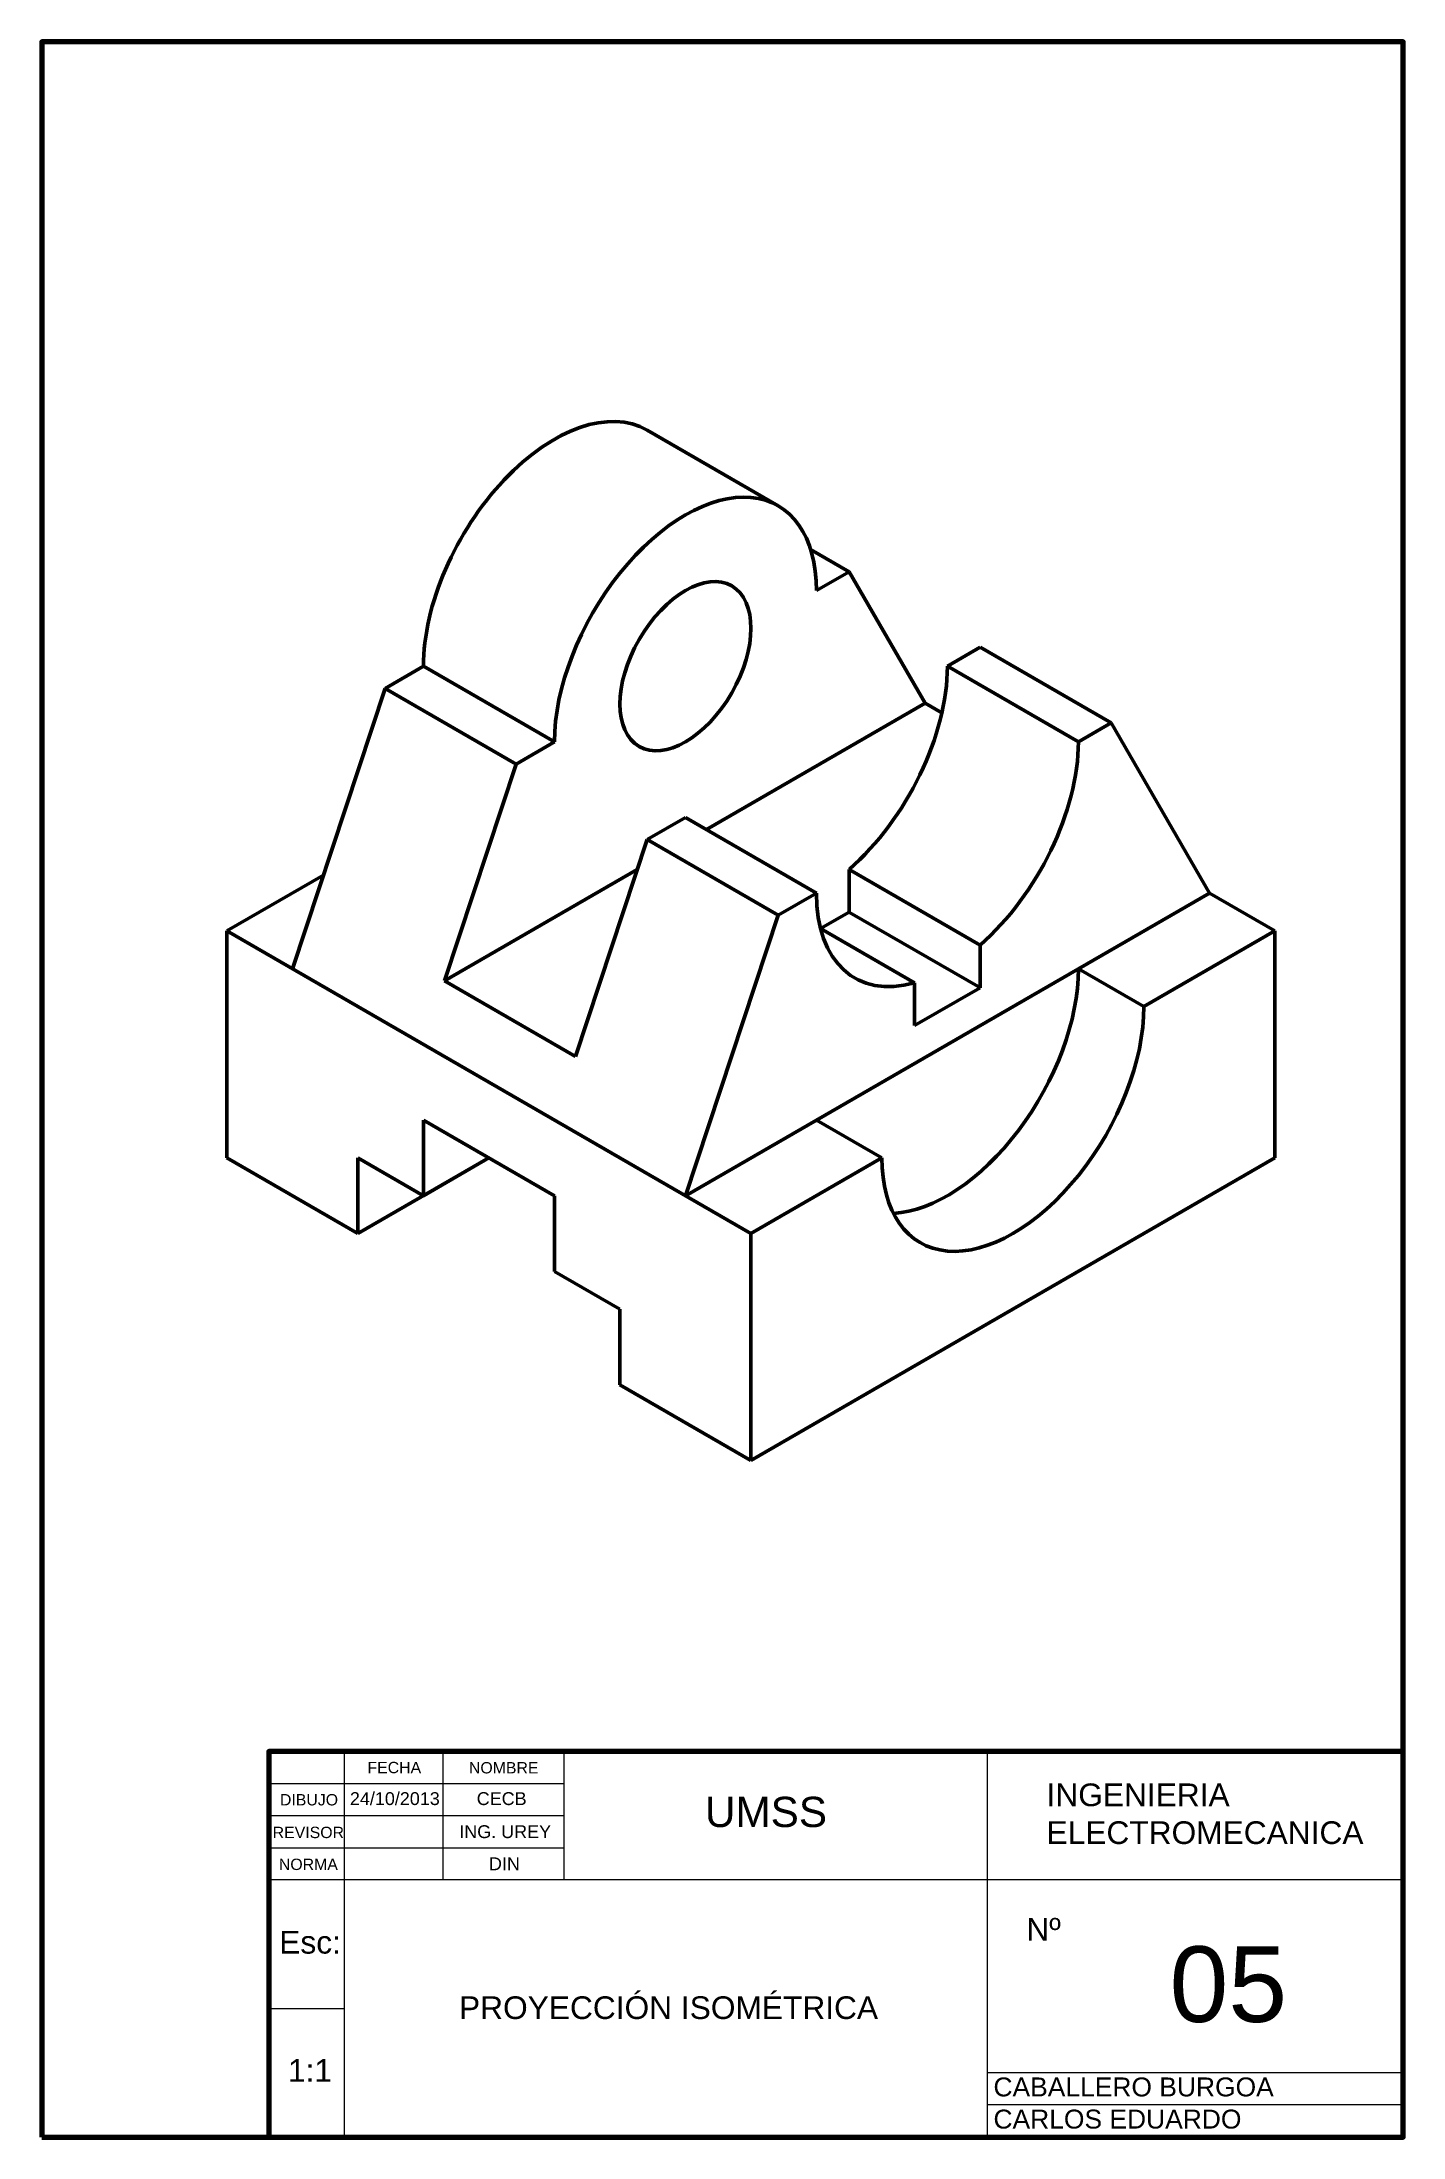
# Model space of a CAD drawing. Header units: millimetres. Extents: x 20 to 200, y 10 to 287.
import ezdxf

# ---------------------------------------------------------------- set-up
doc = ezdxf.new("R2010")
doc.units = ezdxf.units.MM
for name, color, linetype, lineweight in [('cajetin', 151, 'Continuous', 20), ('cajetin-letras', 151, 'Continuous', 40), ('margin', 151, 'Continuous', 100)]:
    doc.layers.add(name, color=color, linetype=linetype, lineweight=lineweight)
doc.layers.add('datos', color=7, linetype='Continuous', lineweight=50, true_color=0xffffff)
doc.styles.get("Standard").update_dxf_attribs({"font": 'arial.ttf', "height": 1.7})

msp = doc.modelspace()

# ---------------------------------------------------------------- linework, layer by layer
at = {"layer": 'cajetin'}
for p, q in [((60, 61), (50, 61)), ((50, 61), (50, 27)), ((50, 61), (50, 56.75)), ((60, 10), (60, 61)), ((73, 61), (60, 61)), ((89, 61), (73, 61)), ((73, 61), (73, 44)), ((145, 61), (89, 61)), ((89, 61), (89, 44)), ((200, 61), (145, 61)), ((145, 61), (145, 10)), ((200, 61), (200, 44)), ((50, 56.75), (89, 56.75)), ((50, 56.75), (50, 52.5)), ((50, 52.5), (89, 52.5)), ((50, 52.5), (50, 48.25)), ((50, 48.25), (89, 48.25)), ((200, 44), (50, 44)), ((200, 10), (200, 44)), ((50, 10), (50, 27)), ((50, 27), (60, 27)), ((200, 18.5), (145, 18.5)), ((200, 14.25), (200, 18.5)), ((200, 14.25), (145, 14.25)), ((200, 10), (200, 14.25)), ((50, 10), (60, 10)), ((60, 10), (200, 10))]:
    msp.add_line(p, q, dxfattribs=at)
at = {"layer": 'datos'}
for p, q in [((100.02, 235.67), (117.34, 225.67)), ((126.75, 216.96), (121.65, 219.9)), ((126.75, 216.96), (122.42, 214.46)), ((126.75, 216.96), (136.79, 199.56)), ((144.07, 206.96), (139.74, 204.46)), ((161.39, 196.96), (144.07, 206.96)), ((65.38, 201.53), (70.45, 204.46)), ((70.45, 204.46), (87.77, 194.46)), ((157.06, 194.46), (139.74, 204.46)), ((65.38, 201.53), (53.13, 164.46)), ((65.38, 201.53), (82.7, 191.53)), ((107.87, 182.86), (136.79, 199.56)), ((136.79, 199.56), (139, 198.28)), ((161.39, 196.96), (157.06, 194.46)), ((161.39, 196.96), (174.38, 174.46)), ((82.7, 191.53), (87.77, 194.46)), ((82.7, 191.53), (73.23, 162.86)), ((100.02, 181.53), (105.1, 184.46)), ((105.1, 184.46), (122.42, 174.46)), ((100.02, 181.53), (90.55, 152.86)), ((100.02, 181.53), (117.34, 171.53)), ((73.23, 162.86), (98.71, 177.57)), ((126.75, 177.59), (144.07, 167.59)), ((126.75, 177.59), (126.75, 171.96)), ((44.47, 169.46), (57.22, 176.82)), ((105.1, 134.46), (174.38, 174.46)), ((117.34, 171.53), (122.42, 174.46)), ((126.75, 171.96), (122.97, 169.78)), ((126.81, 171.92), (144.13, 161.92)), ((174.38, 174.46), (183.04, 169.46)), ((44.47, 139.46), (44.47, 169.46)), ((44.47, 169.46), (113.76, 129.46)), ((117.34, 171.53), (105.1, 134.46)), ((122.97, 169.78), (135.41, 162.59)), ((165.72, 159.46), (183.04, 169.46)), ((183.04, 169.46), (183.04, 139.46)), ((144.07, 167.59), (144.07, 161.96)), ((157.06, 164.46), (165.72, 159.46)), ((73.23, 162.86), (90.55, 152.86)), ((135.41, 156.96), (135.41, 162.59)), ((144.07, 161.96), (135.41, 156.96)), ((87.77, 134.46), (70.45, 144.46)), ((70.45, 144.46), (70.45, 134.46)), ((122.42, 144.46), (131.08, 139.46)), ((61.79, 129.46), (44.47, 139.46)), ((70.45, 134.46), (61.79, 139.46)), ((61.79, 139.46), (61.79, 129.46)), ((79.11, 139.46), (61.79, 129.46)), ((79.11, 139.46), (70.45, 134.46)), ((113.76, 129.46), (131.08, 139.46)), ((183.04, 139.46), (113.76, 99.46)), ((87.77, 124.46), (87.77, 134.46)), ((113.76, 129.46), (113.76, 99.46)), ((113.76, 99.46), (113.76, 129.46)), ((96.43, 119.46), (87.77, 124.46)), ((96.43, 109.46), (96.43, 119.46)), ((113.76, 99.46), (96.43, 109.46))]:
    msp.add_line(p, q, dxfattribs=at)
for centre, start_param, end_param in [((87.77, 214.46), 3.141593, 5.497787), ((105.1, 204.46), 2.356194, 5.497787), ((122.42, 194.46), 7.321264, 8.63938), ((139.74, 184.46), 7.321264, 8.63938), ((139.74, 184.46), 5.497787, 6.815903), ((139.74, 154.46), 6.644552, 8.63938), ((148.4, 149.46), 5.497787, 8.63938)]:
    msp.add_ellipse(centre, major_axis=(-12.25, -21.21), ratio=0.57735, start_param=start_param, end_param=end_param, dxfattribs=at)
msp.add_ellipse((105.1, 204.46), major_axis=(-6.12, -10.61), ratio=0.57735, dxfattribs=at)
at = {"layer": 'margin'}
for points in [[(20, 10), (200, 10), (200, 287), (20, 287)], [(50, 10), (200, 10), (200, 61), (50, 61)]]:
    msp.add_lwpolyline(points, close=True, dxfattribs=at)

# ---------------------------------------------------------------- texts
at = {"layer": 'cajetin-letras', "attachment_point": 1}
for s, insert, char_height, width in [('FECHA', (63.05, 59.61), 1.5, 13), ('NOMBRE', (76.47, 59.58), 1.5, 16), ('\\A1;24/10/2013', (60.73, 55.6), 1.7, 13), ('CECB', (77.5, 55.6), 1.7, 16), ('INGENIERIA\\PELECTROMECANICA', (152.85, 56.75), 3, 55), ('DIBUJO', (51.48, 55.35), 1.5, 10), ('UMSS', (107.68, 54.99), 4, 56), ('REVISOR', (50.52, 51.03), 1.5, 10), ('ING. UREY', (75.19, 51.23), 1.7, 16), ('NORMA', (51.34, 46.81), 1.5, 10), ('DIN', (79.12, 46.98), 1.7, 16), ('Nº', (150.18, 38.96), 3, 55), ('Esc:', (51.39, 37.26), 3, 10), ('05', (169.12, 35.22), 10, 46.7041), ('PROYECCIÓN ISOMÉTRICA', (75.16, 28.61), 3, 85), ('1:1', (52.54, 20.31), 3, 10), ('CABALLERO BURGOA', (145.83, 17.88), 2.5, 55), ('CARLOS EDUARDO', (145.83, 13.63), 2.5, 55)]:
    msp.add_mtext(s, dxfattribs=dict(at, insert=insert, char_height=char_height, width=width))

doc.saveas('drawing.dxf')
